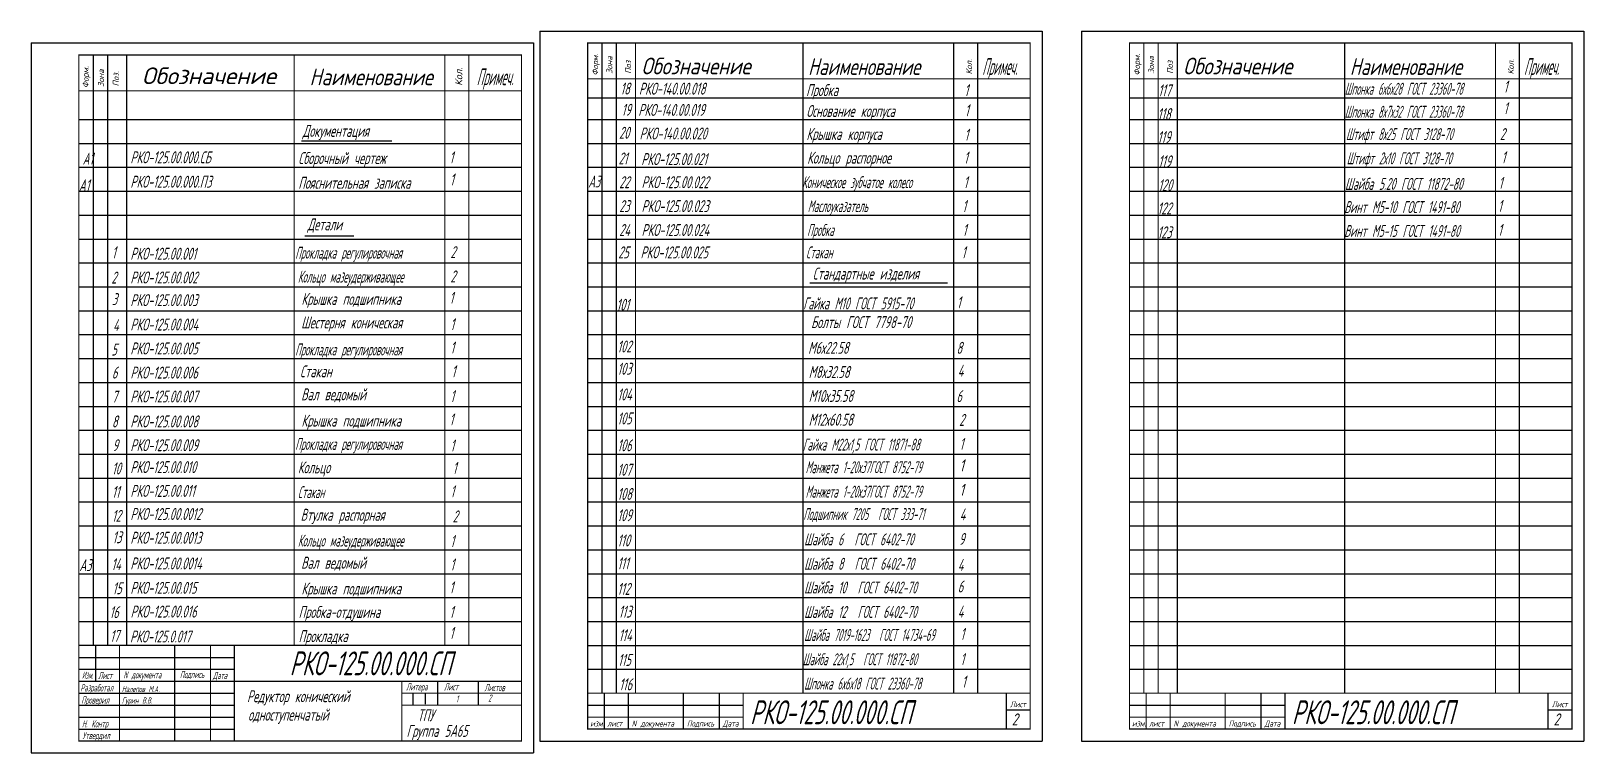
# Model space of a CAD drawing. Extents: x -10 to 1530, y -433 to 597.
# Drawn here: x 881 to 1530, y -21 to 281 of the extents above; entities that cross this region are included whole.
import ezdxf
from ezdxf.enums import TextEntityAlignment as Align

# ---------------------------------------------------------------- set-up
doc = ezdxf.new("R2010")
doc.units = 0
doc.layers.get('0').update_dxf_attribs({"linetype": 'CONTINUOUS'})
doc.layers.add('ТЕКСТ', color=1, linetype='CONTINUOUS')
doc.styles.get("Standard").update_dxf_attribs({"font": 'txt.shx', "width": 0.6, "oblique": 15})

msp = doc.modelspace()

# ---------------------------------------------------------------- linework, layer by layer
for p, q in [((1093.65246, 281.10796), (1093.65246, -15.89204)), ((1093.65246, 281.10796), (1303.65246, 281.10796)), ((1303.65246, 281.10796), (1303.65246, -15.89204)), ((1320.13119, 281.10796), (1320.13119, -15.89204)), ((1320.13119, 281.10796), (1530.13119, 281.10796)), ((1530.13119, 281.10796), (1530.13119, -15.89204)), ((880.95964, 276.10796), (880.95964, -20.89204)), ((880.95964, 276.10796), (1090.95964, 276.10796)), ((1090.95964, 276.10796), (1090.95964, -20.89204)), ((1113.65246, 253.10796, 5), (1298.65246, 253.10796, 5)), ((1340.13119, 253.10796, 5), (1525.13119, 253.10796, 5)), ((900.95964, 244.10796), (1085.95964, 244.10796)), ((1113.65246, 244.10796), (1298.65246, 244.10796)), ((1340.13119, 244.10796), (1525.13119, 244.10796)), ((900.95964, 234.10796), (1085.95964, 234.10796)), ((993.9885, 235.19858), (1031.83898, 235.19858)), ((1113.65246, 234.10796), (1298.65246, 234.10796)), ((1340.13119, 234.10796), (1525.13119, 234.10796)), ((900.95964, 224.10796), (1085.95964, 224.10796)), ((1113.65246, 224.10796), (1298.65246, 224.10796)), ((1340.13119, 224.10796), (1525.13119, 224.10796)), ((900.95964, 214.10796), (1085.95964, 214.10796)), ((1113.65246, 214.10796), (1298.65246, 214.10796)), ((1340.13119, 214.10796), (1525.13119, 214.10796)), ((900.95964, 204.10796), (1085.95964, 204.10796)), ((1113.65246, 204.10796), (1298.65246, 204.10796)), ((1340.13119, 204.10796), (1525.13119, 204.10796)), ((995.3949, 195.36752), (1015.94894, 195.36752)), ((900.95964, 194.10796), (1085.95964, 194.10796)), ((1113.65246, 194.10796), (1298.65246, 194.10796)), ((1340.13119, 194.10796), (1525.13119, 194.10796)), ((900.95964, 184.10796), (1085.95964, 184.10796)), ((1113.65246, 184.10796), (1298.65246, 184.10796)), ((1340.13119, 184.10796), (1525.13119, 184.10796)), ((1206.5228, 175.83913), (1264.06493, 175.83913)), ((900.95964, 174.10796), (1085.95964, 174.10796)), ((1113.65246, 174.10796), (1298.65246, 174.10796)), ((1340.13119, 174.10796), (1525.13119, 174.10796)), ((900.95964, 164.10796), (1085.95964, 164.10796)), ((1113.65246, 164.10796), (1298.65246, 164.10796)), ((1340.13119, 164.10796), (1525.13119, 164.10796)), ((900.95964, 154.10796), (1085.95964, 154.10796)), ((1113.65246, 154.10796), (1298.65246, 154.10796)), ((1340.13119, 154.10796), (1525.13119, 154.10796)), ((900.95964, 144.10796), (1085.95964, 144.10796)), ((1113.65246, 144.10796), (1298.65246, 144.10796)), ((1340.13119, 144.10796), (1525.13119, 144.10796)), ((900.95964, 134.10796), (1085.95964, 134.10796)), ((1113.65246, 134.10796), (1298.65246, 134.10796)), ((1340.13119, 134.10796), (1525.13119, 134.10796)), ((900.95964, 124.10796), (1085.95964, 124.10796)), ((1113.65246, 124.10796), (1298.65246, 124.10796)), ((1340.13119, 124.10796), (1525.13119, 124.10796)), ((900.95964, 114.10796), (1085.95964, 114.10796)), ((1113.65246, 114.10796), (1298.65246, 114.10796)), ((1340.13119, 114.10796), (1525.13119, 114.10796)), ((900.95964, 104.10796), (1085.95964, 104.10796)), ((1113.65246, 104.10796), (1298.65246, 104.10796)), ((1340.13119, 104.10796), (1525.13119, 104.10796)), ((900.95964, 94.10796), (1085.95964, 94.10796)), ((1113.65246, 94.10796), (1298.65246, 94.10796)), ((1340.13119, 94.10796), (1525.13119, 94.10796)), ((900.95964, 84.10796), (1085.95964, 84.10796)), ((1113.65246, 84.10796), (1298.65246, 84.10796)), ((1340.13119, 84.10796), (1525.13119, 84.10796)), ((900.95964, 74.10796), (1085.95964, 74.10796)), ((1113.65246, 74.10796), (1298.65246, 74.10796)), ((1340.13119, 74.10796), (1525.13119, 74.10796)), ((900.95964, 64.10796), (1085.95964, 64.10796)), ((1113.65246, 64.10796), (1298.65246, 64.10796)), ((1340.13119, 64.10796), (1525.13119, 64.10796)), ((900.95964, 54.10796), (1085.95964, 54.10796)), ((1113.65246, 54.10796), (1298.65246, 54.10796)), ((1340.13119, 54.10796), (1525.13119, 54.10796)), ((900.95964, 44.10796), (1085.95964, 44.10796)), ((1113.65246, 44.10796), (1298.65246, 44.10796)), ((1340.13119, 44.10796), (1525.13119, 44.10796)), ((900.95964, 34.10796), (1085.95964, 34.10796)), ((1113.65246, 34.10796), (1298.65246, 34.10796)), ((1340.13119, 34.10796), (1525.13119, 34.10796)), ((1113.65246, 24.10796), (1298.65246, 24.10796)), ((1340.13119, 24.10796), (1525.13119, 24.10796)), ((900.95964, 19.10796), (965.95964, 19.10796)), ((1113.65246, 14.10796), (1298.65246, 14.10796)), ((1340.13119, 14.10796), (1525.13119, 14.10796)), ((900.95964, 4.10796), (965.95964, 4.10796)), ((1040.5199, 3.92858), (1040.5199, -0.76922)), ((1045.65992, 3.92858), (1045.65992, -0.4756)), ((900.95964, -0.89204), (965.95964, -0.89204)), ((900.95964, -5.89204), (965.95964, -5.89204)), ((1113.65246, -0.89204), (1178.65246, -0.89204)), ((1340.13119, -0.89204), (1405.13119, -0.89204)), ((900.95964, -10.89204), (965.95964, -10.89204)), ((1093.65246, -15.89204), (1303.65246, -15.89204)), ((1320.13119, -15.89204), (1530.13119, -15.89204)), ((880.95964, -20.89204), (1090.95964, -20.89204))]:
    msp.add_line(p, q)
at = {"const_width": 0.5}
for points in [[(1113.65246, -10.89204), (1298.65246, -10.89204), (1298.65246, 276.10796), (1113.65246, 276.10796)], [(1340.13119, -10.89204), (1525.13119, -10.89204), (1525.13119, 276.10796), (1340.13119, 276.10796)], [(900.95964, -15.89204), (1085.95964, -15.89204), (1085.95964, 271.10796), (900.95964, 271.10796)]]:
    msp.add_lwpolyline(points, close=True, dxfattribs=at)
for points in [[(1119.65246, 4.10796), (1119.65246, 276.10796)], [(1125.65246, 4.10796), (1125.65246, 276.10796)], [(1133.65246, 4.10796), (1133.65246, 276.10796)], [(1203.65246, 4.10796), (1203.65246, 276.10796)], [(1266.65246, 4.10796), (1266.65246, 276.10796)], [(1276.65246, 4.10796), (1276.65246, 276.10796)], [(1346.13119, 4.10796), (1346.13119, 276.10796)], [(1352.13119, 4.10796), (1352.13119, 276.10796)], [(1360.13119, 4.10796), (1360.13119, 276.10796)], [(1430.13119, 4.10796), (1430.13119, 276.10796)], [(1493.13119, 4.10796), (1493.13119, 276.10796)], [(1503.13119, 4.10796), (1503.13119, 276.10796)], [(906.95964, 24.10796), (906.95964, 271.10796)], [(912.95964, 24.10796), (912.95964, 271.10796)], [(920.95964, 24.10796), (920.95964, 271.10796)], [(990.95964, 24.10796), (990.95964, 271.10796)], [(1053.95964, 24.10796), (1053.95964, 271.10796)], [(1063.95964, 24.10796), (1063.95964, 271.10796)], [(1113.65246, 261.10796), (1298.65246, 261.10796)], [(1340.13119, 261.10796), (1525.13119, 261.10796)], [(900.95964, 256.10796), (1085.95964, 256.10796)], [(1113.65246, 4.10796), (1113.65246, 189.10796)], [(1340.13119, 4.10796), (1340.13119, 189.10796)], [(900.95964, 24.10796), (1085.95964, 24.10796)], [(907.95964, 24.10796), (907.95964, 9.10796)], [(917.95964, 24.10796), (917.95964, -15.89204)], [(940.95964, 24.10796), (940.95964, -15.89204)], [(955.95964, 24.10796), (955.95964, -15.89204)], [(965.95964, 24.10796), (965.95964, -15.89204)], [(900.95964, 14.10796), (965.95964, 14.10796)], [(900.95964, 9.10796), (1085.95964, 9.10796)], [(1035.95964, 9.10796), (1035.95964, -15.89204)], [(1050.95964, 9.10796), (1050.95964, -0.89204)], [(1067.95964, 9.10796), (1067.95964, -0.89204)], [(1035.95964, 4.10796), (1085.95964, 4.10796)], [(1113.65246, 4.10796), (1298.65246, 4.10796)], [(1120.65246, 4.10796), (1120.65246, -10.89204)], [(1130.65246, 4.10796), (1130.65246, -10.89204)], [(1153.65246, 4.10796), (1153.65246, -10.89204)], [(1168.65246, 4.10796), (1168.65246, -10.89204)], [(1178.65246, 4.10796), (1178.65246, -10.89204)], [(1288.65246, 4.10796), (1288.65246, -10.89204)], [(1340.13119, 4.10796), (1525.13119, 4.10796)], [(1347.13119, 4.10796), (1347.13119, -10.89204)], [(1357.13119, 4.10796), (1357.13119, -10.89204)], [(1380.13119, 4.10796), (1380.13119, -10.89204)], [(1395.13119, 4.10796), (1395.13119, -10.89204)], [(1405.13119, 4.10796), (1405.13119, -10.89204)], [(1515.13119, 4.10796), (1515.13119, -10.89204)], [(1035.95964, -0.89204), (1085.95964, -0.89204)], [(1113.65246, -5.89204), (1178.65246, -5.89204)], [(1288.65246, -2.89204), (1298.65246, -2.89204)], [(1340.13119, -5.89204), (1405.13119, -5.89204)], [(1515.13119, -2.89204), (1525.13119, -2.89204)]]:
    msp.add_lwpolyline(points, dxfattribs=at)

# ---------------------------------------------------------------- texts
at = {"layer": 'ТЕКСТ', "oblique": 15}
for s, height, p in [('Форм.', 2.5, (905.02533, 257.27942)), ('Форм.', 2.5, (1118.03774, 262.50256)), ('Зона', 2.5, (1123.98417, 263.21583)), ('Поз', 2.5, (1131.83345, 263.21583)), ('Кол.', 2.5, (1274.30975, 262.97808)), ('Форм.', 2.5, (1344.51647, 262.50256)), ('Зона', 2.5, (1350.4629, 263.21583)), ('Поз', 2.5, (1358.31217, 263.21583)), ('Кол.', 2.5, (1500.78847, 262.97808)), ('Зона', 2.5, (911.45817, 257.73875)), ('Поз.', 2.5, (917.66127, 257.96841)), ('Кол.', 3, (1061.25143, 258.19808))]:
    msp.add_text(s, height=height, rotation=90, dxfattribs=at).set_placement(p)
for s, height, width, p in [('Обозначение', 7, 0.8, (1136.11487, 262.97808)), ('Наименование', 7, 0.7, (1205.80695, 262.74032)), ('Примеч.', 7, 0.4, (1278.59117, 262.74032)), ('Обозначение', 7, 0.8, (1362.5936, 262.97808)), ('Наименование', 7, 0.7, (1432.28568, 262.74032)), ('Примеч.', 7, 0.4, (1505.0699, 262.74032)), ('1', 5, 0.6, (1496.54711, 255.35163)), ('18', 5, 0.6, (1127.31388, 254.54458)), ('РКО-140.00.018', 5, 0.6, (1135.06282, 254.48977)), ('Пробка', 5, 0.6, (1204.96439, 253.89498)), ('1', 5, 0.6, (1271.1428, 253.89498)), ('117', 5, 0.6, (1352.13119, 253.78323)), ('Шпонка 6х6х28 ГОСТ 23360-78', 5, 0.45, (1430.13119, 254.45332)), ('19', 5, 0.6, (1127.78959, 245.66368)), ('РКО-140.00.019', 5, 0.6, (1134.80299, 245.60887)), ('Основание корпуса', 5, 0.6, (1205.09137, 245.17049)), ('1', 5, 0.6, (1271.3426, 245.47123)), ('118', 5, 0.6, (1351.83019, 243.85866)), ('Шпонка 8х7х32 ГОСТ 23360-78', 5, 0.45, (1430.13119, 244.82949)), ('1', 5, 0.6, (1496.54711, 246.35163)), ('Документация', 5, 0.6, (994.48791, 236.83869)), ('20', 5, 0.6, (1126.76757, 236.05465)), ('РКО-140.00.020', 5, 0.6, (1135.32265, 235.74013)), ('Крышка корпуса', 5, 0.6, (1205.09137, 235.54666)), ('1', 5, 0.6, (1271.15828, 235.24591)), ('Штифт 8х25 ГОСТ 3128-70', 5, 0.5, (1430.64309, 235.48635)), ('2', 5, 0.6, (1494.96336, 235.51245)), ('119', 5, 0.6, (1351.83019, 234.23483)), ('А1', 5, 0.6, (902.51967, 225.24592)), ('РКО-125.00.000.СБ', 5, 0.6, (922.47747, 225.77729)), ('Сборочный чертеж', 5, 0.6, (992.68902, 225.47069)), ('1', 5, 0.6, (1055.87107, 225.76389)), ('21', 5, 0.6, (1126.53068, 225.32133)), ('РКО-125.00.021', 5, 0.6, (1136.0412, 225.02059)), ('Кольцо распорное', 5, 0.6, (1205.39237, 225.62208)), ('1', 5, 0.6, (1270.93064, 225.62208)), ('119', 5, 0.6, (1352.13119, 224.10796)), ('Штифт 2х10 ГОСТ 3128-70', 5, 0.5, (1430.94409, 225.35948)), ('1', 5, 0.6, (1495.68026, 225.79709)), ('1', 5, 0.6, (1056.10912, 216.52213)), ('А1', 5, 0.6, (900.95964, 214.10796)), ('РКО-125.00.000.ПЗ', 5, 0.6, (922.47747, 215.58213)), ('Пояснительная записка', 5, 0.6, (992.68902, 215.13144)), ('А3', 5, 0.6, (1113.84772, 215.65578)), ('22', 5, 0.6, (1126.82159, 215.3701)), ('РКО-125.00.022', 5, 0.6, (1136.15255, 215.3701)), ('Коническое зубчатое колесо', 5, 0.5, (1203.27529, 215.3701)), ('1', 5, 0.6, (1270.81803, 215.39676)), ('120', 5, 0.6, (1352.13119, 214.10796)), ('Шайба 5.20 ГОСТ 11872-80', 5, 0.55, (1430.24534, 214.66765)), ('1', 5, 0.6, (1494.45636, 215.10547)), ('23', 5, 0.6, (1126.82159, 205.3701)), ('РКО-125.00.023', 5, 0.6, (1136.15255, 205.3701)), ('Маслоуказатель', 5, 0.5, (1205.62429, 205.3701)), ('1', 5, 0.6, (1270.25711, 205.39676)), ('122', 5, 0.6, (1351.84486, 204.4116)), ('Винт М5-10 ГОСТ 1491-80', 5, 0.55, (1429.95901, 204.97128)), ('1', 5, 0.6, (1494.17002, 205.40911)), ('Детали ', 5, 0.6, (996.51166, 197.71052)), ('24', 5, 0.6, (1126.82159, 195.3701)), ('РКО-125.00.024', 5, 0.6, (1136.15255, 195.3701)), ('Пробка', 5, 0.5, (1205.37742, 195.3701)), ('1', 5, 0.6, (1270.38446, 195.39676)), ('123', 5, 0.6, (1351.84485, 194.4116)), ('Винт М5-15 ГОСТ 1491-80', 5, 0.55, (1429.959, 194.97128)), ('1', 5, 0.6, (1494.17002, 195.40911)), ('1', 5, 0.6, (914.76209, 186.00692)), ('РКО-125.00.001', 5, 0.6, (922.47747, 185.47085)), ('Прокладка регулировочная', 5, 0.5, (991.38006, 185.87767)), ('2', 5, 0.6, (1056.27792, 186.10459)), ('25', 5, 0.6, (1126.40196, 186.01385)), ('РКО-125.00.025', 5, 0.6, (1135.73292, 186.01385)), ('Стакан', 5, 0.5, (1204.95779, 186.01385)), ('1', 5, 0.6, (1269.96484, 186.0405)), ('Стандартные изделия', 5, 0.6, (1207.71208, 177.15402)), ('2', 5, 0.6, (914.52769, 175.4634)), ('РКО-125.00.002', 5, 0.6, (922.47747, 175.51279)), ('Кольцо мазеудерживающее', 5, 0.5, (992.49517, 175.86411)), ('2', 5, 0.6, (1056.27792, 175.9779)), ('3', 5, 0.6, (914.76377, 166.47541)), ('РКО-125.00.003', 5, 0.6, (922.47747, 166.02892)), ('Крышка подшипника', 5, 0.6, (993.99329, 166.55322)), ('1', 5, 0.6, (1055.87472, 167.02182)), ('101', 5, 0.6, (1125.65247, 164.10797)), ('Гайка М10 ГОСТ 5915-70', 5, 0.55, (1203.76662, 164.66765)), ('1', 5, 0.6, (1267.97763, 165.10547)), ('4', 5, 0.6, (915.23257, 155.56896)), ('РКО-125.00.004', 5, 0.6, (922.47747, 155.83376)), ('Шестерня коническая', 5, 0.6, (993.88233, 156.70187)), ('1', 5, 0.6, (1056.23256, 155.98866)), ('Болты ГОСТ 7798-70', 5, 0.6, (1207.04599, 156.8371)), ('5', 5, 0.6, (914.53359, 145.35714)), ('РКО-125.00.005', 5, 0.6, (922.47747, 145.82014)), ('Прокладка регулировочная', 5, 0.5, (991.38006, 145.40095)), ('1', 5, 0.6, (1056.23256, 146.18863)), ('102', 5, 0.6, (1126.03712, 146.64154)), ('М6х22.58', 5, 0.6, (1205.80637, 146.08183)), (' 8', 5, 0.6, (1265.23059, 146.08183)), ('6', 5, 0.6, (914.76799, 135.71497)), ('РКО-125.00.006', 5, 0.6, (922.47747, 135.71409)), ('Стакан', 5, 0.6, (993.39794, 136.25557)), ('1', 5, 0.6, (1056.73929, 136.25557)), ('103', 5, 0.6, (1126.03712, 137.35046)), ('М8х32.58', 5, 0.6, (1206.03025, 135.97239)), ('4', 5, 0.6, (1268.36229, 136.53151)), ('7', 5, 0.6, (914.76799, 125.66002)), ('РКО-125.00.007', 5, 0.6, (922.47747, 125.7255)), ('Вал ведомый', 5, 0.6, (993.88233, 126.61085)), ('1', 5, 0.6, (1056.23256, 125.89763)), ('104', 5, 0.6, (1126.03712, 126.59236)), ('М10х35.58', 5, 0.6, (1206.03025, 125.94781)), (' 6', 5, 0.6, (1265.23059, 125.86728)), ('8', 5, 0.6, (914.76799, 115.29579)), ('РКО-125.00.008', 5, 0.6, (922.47747, 115.29579)), ('Крышка подшипника', 5, 0.6, (993.99329, 115.64525)), ('1', 5, 0.6, (1055.87472, 116.11385)), ('105', 5, 0.6, (1126.03712, 116.56778)), ('М12х60.58', 5, 0.6, (1206.03025, 116.02323)), ('2', 5, 0.6, (1268.94163, 115.94271)), ('РКО-125.00.009', 5, 0.6, (922.47747, 105.35302)), ('Прокладка регулировочная', 5, 0.5, (991.38006, 105.87417)), ('Гайка М22х1,5 ГОСТ 11871-88', 5, 0.5, (1203.58703, 105.60509)), ('1', 5, 0.6, (1269.09437, 105.90583)), ('9', 5, 0.6, (915.0007, 105.35083)), ('1', 5, 0.6, (1056.23256, 105.17363)), ('106', 5, 0.6, (1126.03712, 105.30782)), ('10', 5, 0.6, (914.7663, 95.64778)), ('РКО-125.00.010', 5, 0.6, (922.47747, 96.18743)), ('Кольцо ', 5, 0.6, (992.49517, 96.07667)), ('1', 5, 0.6, (1057.20572, 95.84237)), ('107', 5, 0.6, (1126.03712, 95.09024)), ('Манжета 1-20х37ГОСТ 8752-79', 5, 0.45, (1204.76108, 96.14647)), ('1', 5, 0.7, (1269.09437, 96.9054)), ('РКО-125.00.011', 5, 0.6, (922.47747, 86.22937)), ('1', 5, 0.6, (1056.27792, 86.0691)), ('Манжета 1-20х37ГОСТ 8752-79', 5, 0.45, (1204.76108, 85.92114)), ('1', 5, 0.7, (1269.09437, 86.68007)), ('11', 5, 0.6, (914.7663, 85.80716)), ('Стакан', 5, 0.5, (992.49517, 85.70387)), ('108', 5, 0.6, (1126.03712, 84.96674)), ('12', 5, 0.6, (914.7663, 75.80688)), ('РКО-125.00.0012', 5, 0.6, (922.47747, 76.57745)), ('Втулка распорная', 5, 0.6, (993.64608, 76.24251)), ('2', 5, 0.6, (1057.20572, 75.56694)), ('109', 5, 0.6, (1126.03712, 76.05503)), ('Подшипник 7205  ГОСТ 333-71', 5, 0.45, (1203.80641, 76.52563)), ('4', 5, 0.6, (1269.16962, 76.39583)), ('13', 5, 0.6, (915.0007, 66.83881)), ('РКО-125.00.0013', 5, 0.6, (922.47747, 66.61939)), ('Кольцо мазеудерживающее', 5, 0.5, (992.49517, 65.45048)), ('1', 5, 0.6, (1056.23256, 65.27479)), ('110', 5, 0.6, (1126.03712, 65.52665)), ('Шайба 6  ГОСТ 6402-70', 5, 0.55, (1204.15127, 65.96682)), ('9', 5, 0.6, (1268.83903, 66.12582)), ('А3', 5, 0.6, (901.17114, 55.18182)), ('14', 5, 0.6, (914.53191, 55.58359)), ('РКО-125.00.0014', 5, 0.6, (922.47747, 55.88217)), ('Вал ведомый', 5, 0.6, (993.88233, 56.18798)), ('1', 5, 0.6, (1056.23256, 55.47476)), ('111', 5, 0.6, (1126.03712, 55.93606)), ('Шайба 8  ГОСТ 6402-70', 5, 0.55, (1204.15127, 55.7415)), ('4', 5, 0.6, (1268.36229, 55.28162)), ('15', 5, 0.6, (915.0007, 45.50867)), ('РКО-125.00.015', 5, 0.6, (922.47747, 45.68701)), ('Крышка подшипника', 5, 0.6, (993.99329, 45.41172)), ('1', 5, 0.6, (1055.87472, 45.88032)), ('112', 5, 0.6, (1126.03712, 45.25724)), ('Шайба 10  ГОСТ 6402-70', 5, 0.55, (1204.15127, 45.81692)), ('6', 5, 0.6, (1268.36229, 46.25475)), ('16', 5, 0.6, (913.75734, 35.51056)), ('РКО-125.00.016', 5, 0.6, (922.55737, 35.74195)), ('Пробка-отдушина', 5, 0.6, (992.81209, 35.60351)), ('1', 5, 0.6, (1055.91219, 35.60351)), ('113', 5, 0.6, (1126.57745, 35.71409)), ('Шайба 12  ГОСТ 6402-70', 5, 0.55, (1204.15127, 35.5916)), ('4', 5, 0.6, (1268.36229, 35.73321)), ('17', 5, 0.6, (913.98892, 25.56105)), ('РКО-125.0.017', 5, 0.6, (922.32579, 25.32966)), ('Прокладка', 5, 0.6, (992.81209, 25.47682)), ('1', 5, 0.6, (1055.91219, 26.78349)), ('114', 5, 0.6, (1126.57745, 25.89178)), ('Шайба 7019-1623  ГОСТ 14734-69', 5, 0.4, (1204.15127, 25.96776)), ('1', 5, 0.6, (1269.46704, 26.43594)), ('РКО-125.00.000.СП', 10, 0.6, (989.06021, 11.58778)), ('115', 5, 0.6, (1126.29658, 15.5082)), ('Шайба 22х1,5  ГОСТ 11872-80', 5, 0.48, (1203.54992, 15.80004)), ('1', 5, 0.6, (1269.46704, 15.90987)), ('Лист', 3, 0.521604, (909.01081, 10.04529)), ('N документа', 3, 0.521604, (919.57329, 10.306)), ('Подпись', 3, 0.521604, (943.17587, 10.43636)), ('Дата', 3, 0.521604, (956.99837, 10.04529)), ('Разработал', 3, 0.521604, (901.57795, 4.83109)), ('Налепов М.А.', 2.5, 0.6, (918.93146, 4.59929)), ('Литера', 3, 0.521604, (1037.72961, 5.24983)), ('Лист', 3, 0.521604, (1053.59024, 5.24983)), ('Листов', 3, 0.521604, (1070.47887, 4.95622)), ('116', 5, 0.6, (1126.79523, 5.30178)), ('Шпонка 6х6х18 ГОСТ 23360-78', 5, 0.45, (1204.14867, 5.63301)), ('1', 5, 0.6, (1270.06839, 6.44508)), ('Проверил', 3, 0.521604, (901.96916, -0.25276)), ('Гурин В.В.', 2.5, 0.6, (918.93146, -0.16381)), ('Редуктор конический', 5, 0.6, (971.24586, 0.34136)), ('1', 3, 0.521604, (1058.5834, 0.25843)), ('2', 3, 0.521604, (1072.03758, 0.57566)), ('РКО-125.00.000.СП', 10, 0.6, (1181.54553, -8.86831)), ('Лист', 2.5, 0.7, (1290.24102, -1.74835)), ('РКО-125.00.000.СП', 10, 0.6, (1408.02426, -8.86831)), ('Лист', 2.5, 0.7, (1516.71975, -1.74835)), ('одноступенчатый', 5, 0.6, (971.71465, -7.39056)), ('ТПУ', 5, 0.6, (1042.50326, -7.62486)), ('2', 5, 0.7, (1290.95972, -9.34382)), ('2', 5, 0.7, (1517.43845, -9.34382)), ('Н. Контр', 3, 0.521604, (902.22996, -10.15975)), ('Утвердил', 3, 0.521604, (902.49076, -15.11325)), ('Группа 5А65', 5, 0.6, (1037.91984, -14.15962)), ('изм.', 2.5, 0.7, (1114.70261, -9.83207)), ('лист', 2.5, 0.7, (1121.83831, -9.83207)), ('N документа', 2.5, 0.7, (1132.06616, -9.83207)), ('Подпись', 2.5, 0.7, (1155.13828, -9.83207)), ('Дата', 2.5, 0.7, (1170.12327, -9.83207)), ('изм.', 2.5, 0.7, (1341.18133, -9.83207)), ('лист', 2.5, 0.7, (1348.31704, -9.83207)), ('N документа', 2.5, 0.7, (1358.54489, -9.83207)), ('Подпись', 2.5, 0.7, (1381.61701, -9.83207)), ('Дата', 2.5, 0.7, (1396.602, -9.83207))]:
    msp.add_text(s, height=height, dxfattribs=dict(at, width=width)).set_placement(p)
for s, height, width, p, p2 in [('Обозначение', 7, 0.762688, (927.31053, 258.88707), (983.36813, 258.88707)), ('Наименование', 7, 0.630156, (997.38253, 258.42774), (1048.84524, 258.42774)), ('Примеч.', 7, 0.376968, (1067.22478, 258.42774), (1082.61765, 258.42774)), ('Изм.', 3, 0.521604, (902.22996, 10.17565), (906.92439, 10.17565))]:
    msp.add_text(s, height=height, dxfattribs=dict(at, width=width)).set_placement(p, p2, align=Align.FIT)

doc.saveas('drawing.dxf')
